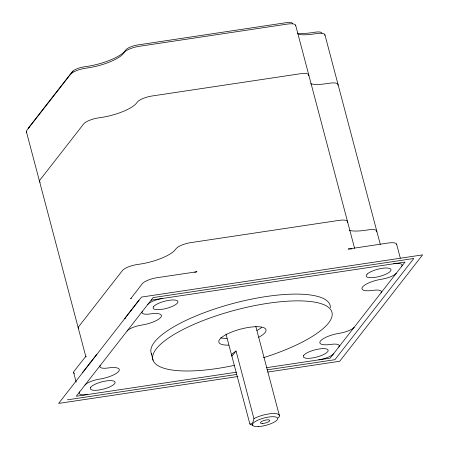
<?xml version="1.0" encoding="UTF-8"?>
<svg xmlns="http://www.w3.org/2000/svg" width="449" height="449" viewBox="0 0 449 449"><rect width="100%" height="100%" fill="white"/><g stroke="black" fill="none" stroke-linecap="round" stroke-linejoin="round"><path stroke-width="0.67" d="M231.589 355.21L232.195 353.874L236.051 350.983L253.932 418.659L253.242 421.364L252.366 423.081L251.255 423.918L249.846 423.895L225.976 333.977M124.496 318.745L138.999 300.134M231.965 356.22L236.051 350.983M253.932 418.659L254.128 418.535A15.479 4.473 -14.8 0 1 273.115 413.54A15.479 4.473 -14.8 0 1 278.184 417.957M151.128 300.168L405.009 262.07L330.127 358.145L266.184 367.737M236.483 372.193L76.251 396.243L153.137 297.597L413.81 258.478L334.92 359.694L267.015 369.886M67.445 399.834L236.522 374.46M237.948 376.52L58.639 403.426L141.542 297.064L422.616 254.88L339.719 361.249L267.716 372.053M249.846 423.895L249.88 423.985A15.479 4.473 -14.8 0 0 252.944 425.119M396.596 244.093L400.312 258.153M324.88 34.657L380.281 244.346M295.633 25.183L354.581 248.303M255.807 326.333L279.469 415.892M151.324 353.571L153.115 360.339M26.446 131.877L85.927 357.011M73.692 372.709L76.167 382.082M347.408 222.412A12.185 3.525 -14.8 0 0 339.079 220.369L190.831 242.612A12.185 3.525 -14.8 0 0 176.154 248.606L175.284 249.717A29.247 8.452 -14.8 0 1 140.06 264.096L137.113 264.534A12.185 3.525 -14.8 0 0 122.437 270.528L78.715 326.625A12.185 3.525 -14.8 0 0 78.766 328.724M376.655 231.88A12.185 3.525 -14.8 0 0 368.326 229.837L365.379 230.281A29.247 8.452 -14.8 0 1 349.434 230.421M308.665 75.78A12.185 3.525 -14.8 0 0 300.336 73.737L152.093 95.985A12.185 3.525 -14.8 0 0 137.416 101.974L136.547 103.09A29.247 8.452 -14.8 0 1 101.322 117.464L98.376 117.907A12.185 3.525 -14.8 0 0 83.699 123.896L39.972 179.993A12.185 3.525 -14.8 0 0 39.664 181.716M337.912 85.254A12.185 3.525 -14.8 0 0 329.583 83.211L326.636 83.649A29.247 8.452 -14.8 0 1 310.691 83.789M40.281 182.255A12.185 3.525 -14.8 0 1 40.028 182.092M89.531 363.494A12.185 3.525 -14.8 0 1 90.782 362.326M131.17 310.506A12.185 3.525 -14.8 0 1 131.652 309.456M127.061 331.048A12.185 3.525 -14.8 0 1 141.738 325.059A15.844 4.58 -14.8 0 0 160.815 317.275A15.844 4.58 -14.8 0 0 150.426 313.907A12.185 3.525 -14.8 0 1 142.44 311.32M393.672 263.771A12.185 3.525 -14.8 0 1 401.664 266.358M396.658 244.553A12.185 3.525 -14.8 0 0 388.189 243.016L348.16 249.055A12.185 3.525 -14.8 0 1 348.856 248.993M396.315 273.222A12.185 3.525 -14.8 0 1 381.639 279.211A15.844 4.58 -14.8 0 0 362.556 287.001A15.844 4.58 -14.8 0 0 372.945 290.363A12.185 3.525 -14.8 0 1 380.937 292.95M333.472 353.851A12.185 3.525 -14.8 0 1 318.796 359.845M96.748 354.918A12.185 3.525 -14.8 0 1 96.877 354.177L82.375 372.782A12.185 3.525 -14.8 0 1 82.711 372.49M100.318 365.363A12.185 3.525 -14.8 0 0 108.31 367.95A15.844 4.58 -14.8 0 1 118.699 371.312A15.844 4.58 -14.8 0 1 99.616 379.102A12.185 3.525 -14.8 0 0 84.94 385.09M147.788 304.456A12.185 3.525 -14.8 0 1 162.465 298.467M124.833 318.448A12.185 3.525 -14.8 0 1 125.636 317.847M87.583 394.542A12.185 3.525 -14.8 0 1 79.591 391.955M74.416 373.456A12.185 3.525 -14.8 0 1 74.107 371.2L86.006 356.046A12.185 3.525 -14.8 0 0 85.871 356.787M194.642 272.262A12.185 3.525 -14.8 0 1 196.954 271.746L156.982 277.712A12.185 3.525 -14.8 0 0 142.305 283.706L130.603 298.826A12.185 3.525 -14.8 0 1 131.321 298.231M349.53 248.948A12.185 3.525 -14.8 0 1 351.926 248.965M338.821 346.993A12.185 3.525 -14.8 0 0 330.829 344.405A15.844 4.58 -14.8 0 1 320.44 341.038A15.844 4.58 -14.8 0 1 339.517 333.253A12.185 3.525 -14.8 0 0 354.194 327.265M228.799 345.141A24.375 7.044 -14.8 0 1 224.034 335.785A24.375 7.044 -14.8 0 1 258.439 326.726A24.375 7.044 -14.8 0 1 258.703 337.266M151.824 354.648A92.617 26.772 -14.8 0 1 234.064 303.204A92.617 26.772 -14.8 0 1 330.43 307.627M234.305 365.374A92.617 26.772 -14.8 0 1 163.818 341.487A92.617 26.772 -14.8 0 1 313.84 301.992A92.617 26.772 -14.8 0 1 263.484 357.69M261.554 327.495A24.375 7.044 -14.8 0 1 256.918 330.498M227.009 338.372A24.375 7.044 -14.8 0 1 220.655 337.85M324.896 35.364A12.185 3.525 -14.8 0 0 316.472 33.58L313.525 34.023A29.247 8.452 -14.8 0 1 298.624 34.382M26.71 132.281A12.185 3.525 -14.8 0 1 26.861 130.367L70.583 74.265A12.185 3.525 -14.8 0 1 85.259 68.276L88.206 67.833A29.247 8.452 -14.8 0 0 123.43 53.459L124.3 52.342A12.185 3.525 -14.8 0 1 138.977 46.354L287.225 24.106A12.185 3.525 -14.8 0 1 295.65 25.89M29.325 127.286A8.043 2.324 -14.8 0 1 29.449 127.101M29.612 126.915A8.043 2.324 -14.8 0 1 29.802 126.719M72.014 72.564A8.043 2.324 -14.8 0 1 72.109 72.384M72.401 72.014A8.043 2.324 -14.8 0 1 72.592 71.823M72.817 71.627A8.043 2.324 -14.8 0 1 73.064 71.43M292.686 23.573A9.749 2.817 -14.8 0 0 286.546 22.63L137.113 45.052A9.749 2.817 -14.8 0 0 126.169 49.519L124.474 51.601A31.688 9.16 -14.8 0 1 88.891 66.121L83.396 66.974A9.749 2.817 -14.8 0 0 72.452 71.442L28.377 127.993A9.749 2.817 -14.8 0 0 28.147 128.61M321.933 33.041A9.749 2.817 -14.8 0 0 315.793 32.098L310.349 32.889A31.688 9.16 -14.8 0 1 297.35 33.204M90.541 387.538L90.389 387.824A12.819 3.704 -14.8 0 0 100.335 389.777A12.819 3.704 -14.8 0 0 114.798 383.379L114.95 383.098A12.819 3.704 -14.8 0 0 106.183 380.948A12.819 3.704 -14.8 0 0 91.304 386.645L90.541 387.538M153.384 306.908L153.232 307.189A12.819 3.704 -14.8 0 0 161.606 309.395A12.819 3.704 -14.8 0 0 176.519 303.951L176.872 303.642A12.819 3.704 -14.8 0 0 177.641 302.749L177.793 302.463A12.819 3.704 -14.8 0 0 169.032 300.314A12.819 3.704 -14.8 0 0 154.153 306.01L153.384 306.908M303.614 355.563L303.462 355.849A12.819 3.704 -14.8 0 0 319.183 356.326A12.819 3.704 -14.8 0 0 325.115 348.716A12.819 3.704 -14.8 0 0 304.383 354.671L303.614 355.563M367.226 274.036L366.923 274.345A12.819 3.704 -14.8 0 0 380.438 276.186A12.819 3.704 -14.8 0 0 388.475 268.154A12.819 3.704 -14.8 0 0 367.226 274.036M258.472 426.55A13.038 3.772 -14.8 0 0 277.707 418.698A13.038 3.772 -14.8 0 0 259.017 419.686A13.038 3.772 -14.8 0 0 258.472 426.55M262.598 423.48A4.877 1.409 -14.8 0 0 269.793 420.545A4.877 1.409 -14.8 0 0 262.805 420.915A4.877 1.409 -14.8 0 0 262.598 423.48"/></g></svg>
